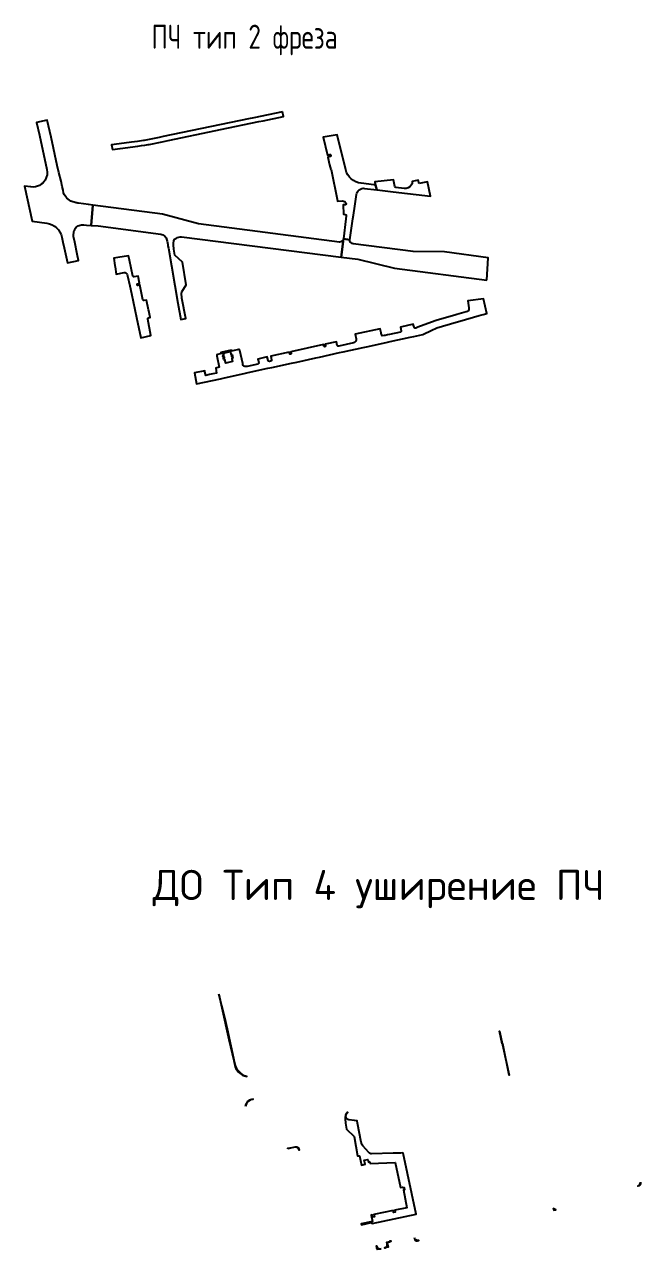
# Model space of a CAD drawing. Extents: x 8646 to 18206, y -17605 to -192.
# Drawn here: x 10589 to 11100, y -2094 to -1079 of the extents above; entities that cross this region are included whole.
import ezdxf

# ---------------------------------------------------------------- set-up
doc = ezdxf.new("R2010")
doc.units = 0
doc.layers.get('0').update_dxf_attribs({"linetype": 'CONTINUOUS'})
doc.layers.add('ОБЪЕМЫ', color=7, linetype='CONTINUOUS')
doc.styles.add('GOST-2_304_TYPE-B_SHRINK', font='GOST Common.ttf', dxfattribs={"width": 0.8})
doc.styles.add('PDF_ISOCPEUR', font='isocpeur.ttf')

msp = doc.modelspace()

# ---------------------------------------------------------------- linework, layer by layer
at = {"color": 6}
for points in [[(10645.119, -1228.358), (10645.12, -1228.354), (10641.625, -1227.901), (10633.365, -1226.828, -0.04768325), (10630.582, -1226.192, -0.03965174), (10626.991, -1224.997, -0.10700112), (10622.778, -1221.456), (10621.574, -1219.554), (10621.007, -1218.289), (10620.49, -1215.921), (10619.819, -1212.855), (10618.82, -1208.609), (10617.114, -1201.343), (10615.752, -1195.505), (10610.573, -1172.165), (10607.386, -1157.822), (10598.512, -1159.847), (10600.857, -1170.313), (10607.099, -1198.86, -0.19150366), (10605.659, -1207.609, -0.13435065), (10601.077, -1211.983, -0.15742629), (10593.826, -1213.323), (10588.536, -1212.634), (10594.83, -1241.65), (10607.143, -1243.474, -0.31086314), (10619.59, -1255.066), (10620.458, -1258.98), (10621.528, -1263.808), (10624.27, -1276.174), (10633.242, -1274.206), (10632.138, -1268.982), (10630.236, -1259.001), (10629.319, -1254.374, -0.02920965), (10629.178, -1253.451), (10629.418, -1250.626, -0.15234133), (10631.514, -1246.674, -0.13894817), (10634.643, -1244.88), (10635.736, -1244.83, -0.06392061), (10637.77, -1244.73), (10639.923, -1244.899), (10643.911, -1245.212)], [(10860.985, -1239.814), (10861.42, -1236.844), (10862.549, -1229.12), (10863.948, -1219.56, -0.40660276), (10870.598, -1214.471), (10880.863, -1215.7), (10879.786, -1211.79), (10879.499, -1210.421, -0.51439617), (10878.398, -1211.618), (10867.748, -1210.299, -0.3104417), (10855.011, -1199.056), (10847.763, -1170.138), (10836.41, -1172.09), (10839.747, -1187.031), (10841.939, -1186.478, -0.42405333), (10842.55, -1186.857), (10842.664, -1187.397, -0.37468117), (10842.289, -1187.937), (10840.096, -1188.49), (10841.569, -1195.076), (10842.522, -1198.971), (10842.866, -1198.874), (10848.234, -1224.911), (10848.211, -1224.913), (10848.252, -1225.096), (10852.245, -1224.873, -0.34418789), (10855.278, -1226.98, -0.489521), (10854.374, -1228.093), (10852.916, -1228.117), (10853.04, -1235.822), (10854.567, -1236.02, -0.41106436), (10855.432, -1237.129), (10855.137, -1239.623), (10853.15, -1256.414), (10858.466, -1257.043)], [(10915.785, -1210.518), (10915.164, -1207.601), (10910.202, -1208.721, -0.06650076), (10910.004, -1210.298, -0.06718351), (10909.39, -1211.781, -0.30049872), (10903.465, -1214.722), (10896.497, -1213.859, -0.32134235), (10895.64, -1213.069), (10894.5, -1207.336), (10879.211, -1209.042), (10879.786, -1211.79), (10880.863, -1215.7), (10883.323, -1215.994), (10892.08, -1217.043), (10894.461, -1217.328), (10925.315, -1221.022), (10922.843, -1208.987)], [(10732.905, -1244.001), (10702.891, -1235.858), (10645.12, -1228.354), (10643.911, -1245.212), (10649.548, -1245.656), (10701.574, -1252.474, -0.32625009), (10706.698, -1257.355), (10706.892, -1258.313), (10707.353, -1260.972), (10707.568, -1262.218), (10707.89, -1264.076), (10715.785, -1309.683), (10718.145, -1323.317), (10722.441, -1322.388), (10718.993, -1305.568), (10718.747, -1301.445), (10718.962, -1300.319), (10722.679, -1294.46), (10719.653, -1275.818), (10713.339, -1269.824), (10712.548, -1264.926), (10712.508, -1264.546), (10712.186, -1261.478), (10712.17, -1261.322, -0.05515843), (10712.177, -1260.002), (10712.411, -1257.91, -0.29910324), (10714.077, -1255.951), (10714.485, -1255.936, -0.19761422), (10718.891, -1254.744), (10851.24, -1271.498), (10853.15, -1256.414), (10853.156, -1256.364, -0.41706925), (10849.795, -1258.988)], [(10972.107, -1290.713), (10973.031, -1272.026), (10936.86, -1267.158), (10910.807, -1266.778), (10861.056, -1260.454, -0.41972435), (10858.466, -1257.043), (10853.15, -1256.414), (10851.24, -1271.498), (10865.094, -1273.252), (10895.407, -1280.759)], [(10691.708, -1316.107), (10691.497, -1315.146), (10689.774, -1307.306), (10687.901, -1307.592, -0.38357571), (10686.821, -1306.804), (10684.248, -1294.619), (10682.58, -1294.999, -0.42408729), (10681.978, -1294.605), (10681.884, -1294.115, -0.40438377), (10682.264, -1293.533), (10683.938, -1293.152), (10682.705, -1287.312), (10679.587, -1287.977, -0.41266529), (10678.402, -1287.213), (10675.505, -1273.985), (10674.687, -1270.402), (10665.901, -1271.82), (10664.279, -1272.081), (10662.574, -1272.356), (10663.523, -1278.459), (10663.677, -1279.447), (10664.648, -1285.533), (10671.217, -1284.33), (10672.074, -1284.323, -0.09590671), (10673.221, -1285.005, -0.07712775), (10673.755, -1285.802), (10674.029, -1287.08), (10675.801, -1295.333), (10677.176, -1301.738), (10680.016, -1314.97), (10681.442, -1321.611), (10685.033, -1338.343), (10693.417, -1336.41), (10690.713, -1322.94, -0.40465861), (10691.464, -1321.769), (10692.879, -1321.437)], [(10914.073, -1329.96), (10913.038, -1330.342, -0.44278204), (10911.724, -1329.659), (10911.048, -1327.093), (10900.463, -1329.543), (10901.116, -1332.522, -0.41408808), (10900.354, -1333.713), (10891.205, -1335.722), (10889.74, -1336.044), (10887.837, -1336.462, -0.07137688), (10886.987, -1336.525), (10885.212, -1336.837), (10884.785, -1335.321, -0.10608391), (10884.263, -1334.175), (10883.547, -1330.915), (10862.784, -1335.477), (10863.587, -1339.142, -0.41245851), (10861.317, -1342.711), (10849.147, -1345.455, -0.41421356), (10847.952, -1344.699), (10847.258, -1341.62), (10838.012, -1343.66), (10838.325, -1345.077, -0.41500111), (10837.943, -1345.674), (10837.454, -1345.78, -0.41342751), (10836.86, -1345.399), (10836.547, -1343.984), (10809.561, -1349.938), (10809.775, -1351.33, -0.3962723), (10809.388, -1351.894), (10808.898, -1352.001, -0.43238535), (10808.298, -1351.588), (10808.093, -1350.262), (10792.817, -1353.633), (10793.46, -1356.639, -0.41421356), (10792.691, -1357.826), (10791.761, -1358.025, -0.41421356), (10790.574, -1357.256), (10789.933, -1354.26), (10782.224, -1356.002), (10782.817, -1358.997, -0.40975919), (10782.045, -1360.169), (10773.149, -1362.072), (10772.071, -1362.303, -0.47284185), (10769.773, -1360.622), (10769.591, -1359.783), (10767.207, -1348.938, 0.41771866), (10766.004, -1348.179), (10761.215, -1349.291, -0.41420981), (10760.015, -1348.544), (10751.515, -1350.519, -0.41421293), (10750.767, -1351.719), (10748.828, -1352.17, 0.40626998), (10748.074, -1353.344), (10750.014, -1362.857), (10747.118, -1363.701), (10747.701, -1367.669), (10744.748, -1368.297), (10742.021, -1368.877), (10738.835, -1369.555), (10738.258, -1366.5), (10738.12, -1365.769), (10729.422, -1367.547), (10731.275, -1376.701), (10751.174, -1372.339), (10754.522, -1371.606), (10770.782, -1368.042), (10774.153, -1367.303), (10790.48, -1363.724), (10793.774, -1363.002), (10810.057, -1359.433), (10814.389, -1358.483), (10830.307, -1354.994), (10833.262, -1354.347), (10849.879, -1350.704), (10852.81, -1350.062), (10869.561, -1346.39), (10872.206, -1345.811), (10888.579, -1342.222), (10891.819, -1341.512), (10908.5, -1337.855), (10911.431, -1337.213), (10919.033, -1335.547), (10926.527, -1331.963), (10930.032, -1330.287), (10930.57, -1330.133), (10946.482, -1325.562), (10949.633, -1324.657), (10965.785, -1320.018), (10968.933, -1319.114), (10972.034, -1318.223), (10969.294, -1305.961), (10956.196, -1307.877), (10957.037, -1313.626), (10957.127, -1315.032, -0.11134236), (10956.458, -1316.271), (10955.899, -1316.657), (10954.894, -1316.944), (10947.198, -1319.145), (10946.236, -1319.42), (10930.073, -1324.043)]]:
    msp.add_lwpolyline(points, format="xyb", close=True, dxfattribs=at)
for points in [[(10802.498, -1151.005), (10778.825, -1155.922), (10774.223, -1156.878), (10703.593, -1171.55), (10700.155, -1172.264), (10687.847, -1174.82), (10687.3, -1174.89), (10682.308, -1175.524), (10677.235, -1176.169), (10667.102, -1177.456), (10660.691, -1178.271), (10661.548, -1182.194), (10667.789, -1181.401), (10682.563, -1179.524), (10685.521, -1179.073), (10688.487, -1178.621), (10691.23, -1178.203), (10692.082, -1178.026), (10702.735, -1175.813), (10707.844, -1174.752), (10747.241, -1166.568), (10751.174, -1165.751), (10782.947, -1159.151), (10786.385, -1158.43), (10803.289, -1154.926)], [(10761.384, -1355.298), (10760.596, -1355.48), (10761.189, -1358.049), (10755.434, -1359.352), (10754.754, -1356.407), (10753.984, -1356.585), (10753.691, -1355.319), (10754.462, -1355.141), (10754.303, -1354.456), (10753.409, -1354.662), (10753.116, -1353.396), (10754.011, -1353.189), (10753.797, -1352.265), (10752.988, -1352.452), (10752.718, -1351.283), (10753.527, -1351.096), (10759.267, -1349.744), (10759.902, -1352.477), (10760.691, -1352.296), (10760.978, -1353.536), (10760.189, -1353.718), (10760.256, -1354.009), (10761.045, -1353.827)]]:
    msp.add_lwpolyline(points, close=True, dxfattribs=at)
at = {"color": 1}
for points in [[(10749.766, -1882.752), (10752.274, -1894.056), (10758.121, -1920.408), (10759.483, -1926.246), (10762.188, -1937.758), (10763.318, -1942.925), (10763.376, -1943.192), (10763.943, -1944.457), (10765.146, -1946.359, 0.10700112), (10769.359, -1949.9, 0.03965174), (10772.951, -1951.095, -0.26489253), (10763.012, -1940.06), (10756.793, -1911.619), (10754.716, -1902.118)], [(10771.787, -1975.529, -0.152178), (10773.883, -1971.577, -0.14134706), (10777.012, -1969.783), (10778.105, -1969.733, 0.29054736)], [(10902.737, -2014.434), (10902.492, -2014.484), (10902.437, -2014.215), (10900.671, -2014.572), (10894.301, -2014.572), (10876.463, -2015.049, -0.22482784), (10874.114, -2014.012), (10869.231, -2008.364, -0.13159683), (10867.877, -2005.57), (10864.854, -1989.814), (10864.447, -1987.688), (10862.301, -1987.405), (10857.696, -1986.796, -0.57040759), (10855.673, -1982.044, -0.07065436), (10856.854, -1980.839), (10856.446, -1980.854, 0.3056115), (10854.774, -1982.869), (10854.54, -1984.959, 0.05290009), (10854.539, -1986.225), (10854.555, -1986.381), (10854.877, -1989.449), (10854.917, -1989.829), (10855.708, -1994.727), (10862.022, -2000.721), (10864.643, -2016.865), (10865.129, -2016.814), (10866.55, -2016.664), (10868.07, -2024.442), (10871.14, -2023.801), (10870.429, -2020.397), (10873.42, -2019.772), (10873.872, -2021.935), (10875.03, -2021.693), (10875.313, -2023.045), (10896.001, -2022.431), (10900.344, -2043.166), (10902.032, -2042.811), (10902.46, -2043.112), (10903.345, -2042.926), (10903.748, -2044.842), (10902.852, -2045.013), (10905.694, -2059.896), (10895.68, -2061.903), (10896.007, -2063.537), (10894.553, -2063.866), (10894.218, -2062.197), (10878.413, -2065.366), (10878.79, -2067.248), (10877.338, -2067.539), (10876.961, -2065.657), (10876.005, -2065.848), (10877.067, -2071.143), (10867.885, -2073.154), (10868.044, -2073.938), (10876.365, -2072.102), (10876.917, -2072.821), (10913.5, -2065.038)], [(10807.091, -2010.905), (10807.017, -2010.435), (10813.586, -2009.233), (10814.448, -2009.227, -0.09444312), (10815.589, -2009.908, -0.07712775), (10816.124, -2010.705), (10816.398, -2011.983, 0.19681749), (10814.386, -2009.757, 0.131605), (10812.836, -2009.679), (10809.208, -2010.457)], [(11099.406, -2038.529, -0.0724963), (11099.496, -2039.935, -0.11134236), (11098.826, -2041.174), (11098.268, -2041.56), (11097.263, -2041.847, 0.37607736)], [(11027.154, -2060.224), (11027.581, -2061.74), (11029.356, -2061.428, -0.21916575)], [(10884.39, -2093.78), (10881.204, -2094.457), (10880.627, -2091.403, 0.44188959)], [(10892.175, -2086.739), (10892.383, -2087.76), (10889.487, -2088.604), (10890.07, -2092.571), (10887.117, -2093.2, 0.41602353), (10889.423, -2089.623), (10889.169, -2088.464), (10891.42, -2087.971, 0.42533727), (10892.175, -2086.739)], [(10911.96, -2084.686), (10912.142, -2085.525, 0.4721834), (10914.44, -2087.206), (10915.529, -2086.973, -0.41371066)]]:
    msp.add_lwpolyline(points, format="xyb", close=True, dxfattribs=at)
msp.add_lwpolyline([(10985.234, -1923.777), (10984.891, -1923.873), (10983.937, -1919.979), (10982.465, -1913.393), (10982.443, -1913.399), (10990.58, -1949.816), (10990.603, -1949.814), (10985.234, -1923.777)], close=True, dxfattribs=at)

# ---------------------------------------------------------------- texts
at = {"layer": 'ОБЪЕМЫ', "color": 6, "insert": (10693.904, -1078.728), "char_height": 20, "attachment_point": 1, "style": 'GOST-2_304_TYPE-B_SHRINK'}
msp.add_mtext_dynamic_manual_height_columns('ПЧ тип 2 фреза', width=327.37964, gutter_width=12.5, heights=[0], dxfattribs=at)
at = {"layer": 'ОБЪЕМЫ', "color": 1, "linetype": 'CONTINUOUS', "insert": (10694.738, -1795.58), "char_height": 25, "attachment_point": 4, "style": 'PDF_ISOCPEUR'}
msp.add_mtext('ДО Тип 4 уширение ПЧ', dxfattribs=at)

doc.saveas('drawing.dxf')
